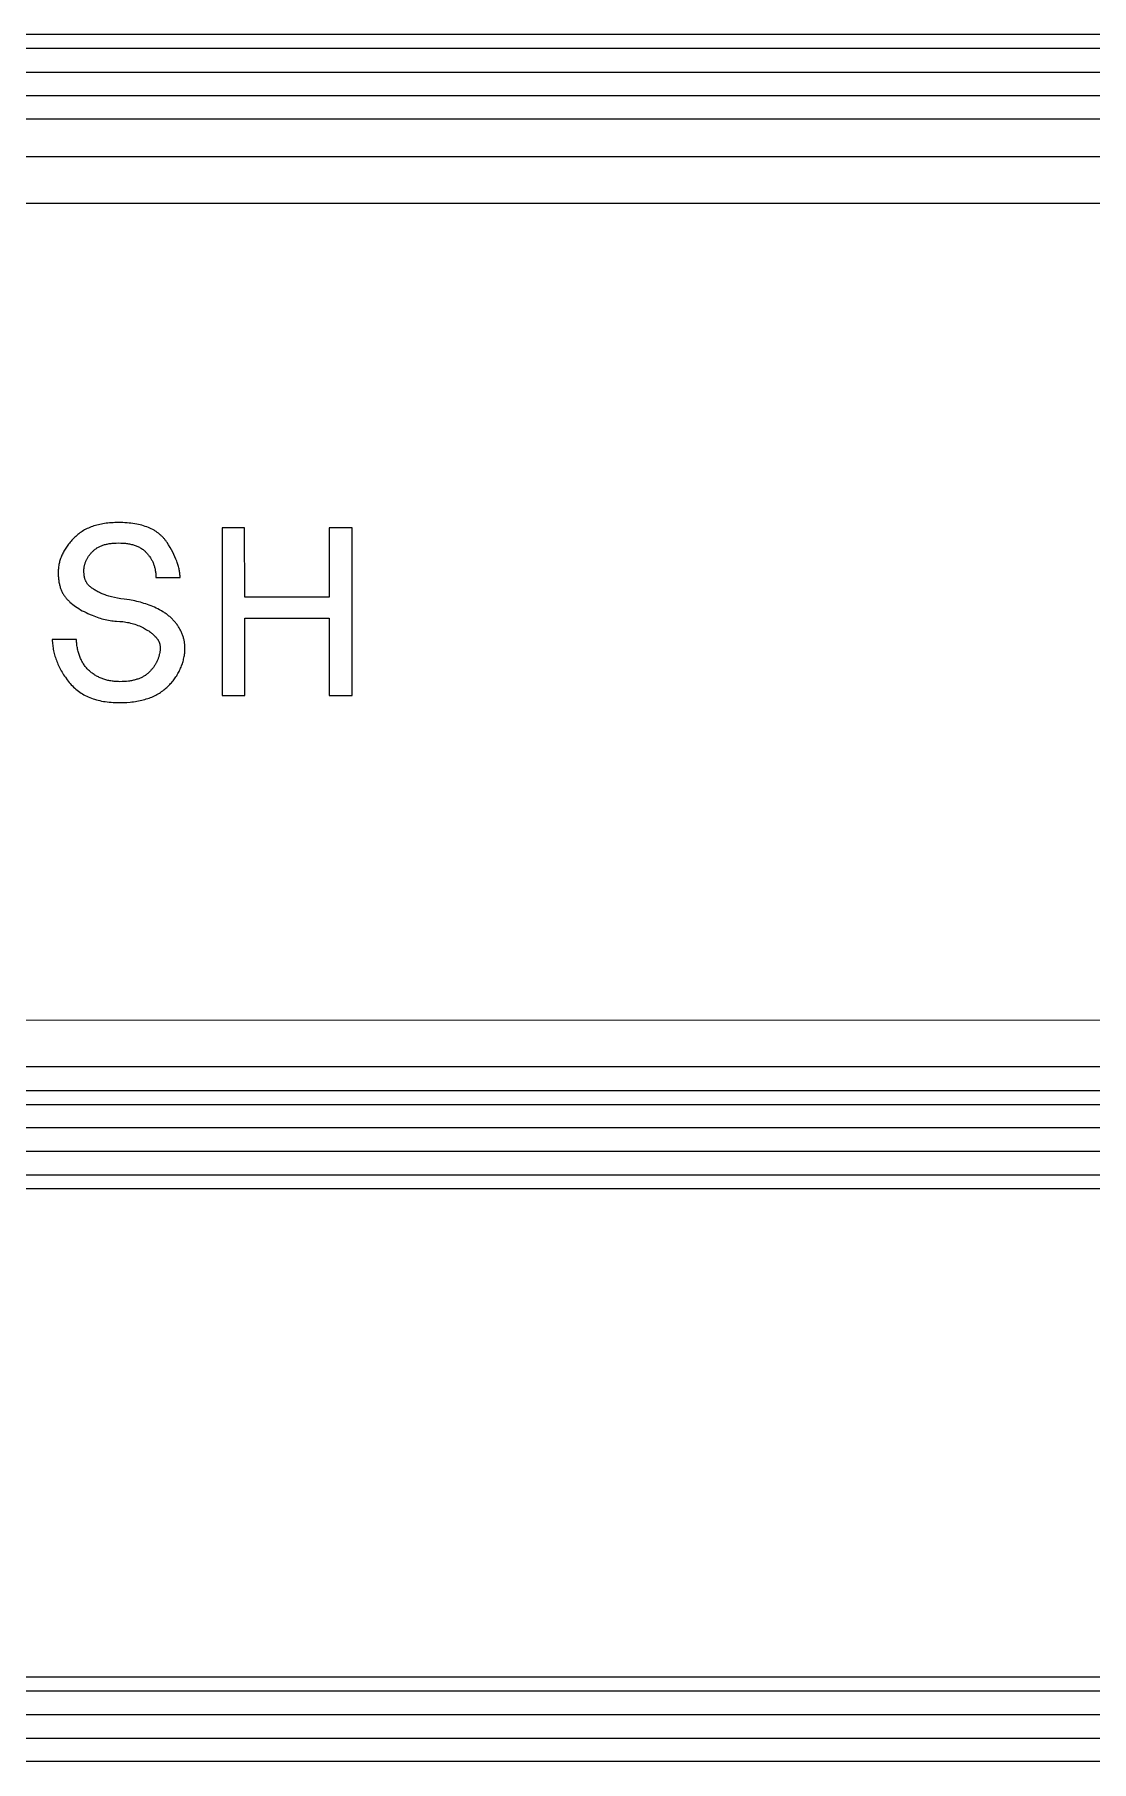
# Model space of a CAD drawing. Header units: millimetres. Extents: x 3033 to 5773, y 123 to 1487.
# Drawn here: x 3495.65 to 3518.19, y 654.51 to 691.31 of the extents above; entities that cross this region are included whole.
import ezdxf

# ---------------------------------------------------------------- set-up
doc = ezdxf.new("R2010")
doc.units = ezdxf.units.MM
doc.header["$MEASUREMENT"] = 0
doc.layers.add('LAYER 10', color=2, linetype='Continuous')

msp = doc.modelspace()

# ---------------------------------------------------------------- linework, layer by layer
at = {"layer": 'LAYER 10'}
for p, q in [((3562.841, 691.314), (3428.841, 691.314)), ((3562.841, 691.014), (3428.841, 691.014)), ((3428.841, 690.514), (3562.841, 690.514)), ((3429.341, 690.014), (3562.341, 690.014)), ((3562.341, 689.514), (3429.341, 689.514)), ((3429.324, 688.714), (3562.341, 688.714)), ((3562.341, 687.714), (3429.344, 687.715)), ((3496.831, 680.809), (3496.803, 680.797)), ((3496.86, 680.821), (3496.831, 680.809)), ((3496.889, 680.832), (3496.86, 680.821)), ((3496.92, 680.842), (3496.889, 680.832)), ((3496.95, 680.851), (3496.92, 680.842)), ((3496.982, 680.86), (3496.95, 680.851)), ((3497.014, 680.868), (3496.982, 680.86)), ((3497.046, 680.876), (3497.014, 680.868)), ((3497.079, 680.883), (3497.046, 680.876)), ((3497.113, 680.889), (3497.079, 680.883)), ((3497.147, 680.894), (3497.113, 680.889)), ((3497.182, 680.899), (3497.147, 680.894)), ((3497.218, 680.904), (3497.182, 680.899)), ((3497.254, 680.907), (3497.218, 680.904)), ((3497.291, 680.91), (3497.254, 680.907)), ((3497.328, 680.912), (3497.291, 680.91)), ((3497.366, 680.914), (3497.328, 680.912)), ((3497.444, 680.915), (3497.366, 680.914)), ((3497.491, 680.915), (3497.444, 680.915)), ((3497.537, 680.914), (3497.491, 680.915)), ((3497.581, 680.912), (3497.537, 680.914)), ((3497.625, 680.909), (3497.581, 680.912)), ((3497.668, 680.905), (3497.625, 680.909)), ((3497.71, 680.9), (3497.668, 680.905)), ((3497.751, 680.895), (3497.71, 680.9)), ((3497.792, 680.889), (3497.751, 680.895)), ((3497.831, 680.882), (3497.792, 680.889)), ((3497.869, 680.874), (3497.831, 680.882)), ((3497.907, 680.865), (3497.869, 680.874)), ((3497.943, 680.856), (3497.907, 680.865)), ((3497.979, 680.845), (3497.943, 680.856)), ((3498.013, 680.834), (3497.979, 680.845)), ((3498.047, 680.822), (3498.013, 680.834)), ((3498.08, 680.809), (3498.047, 680.822)), ((3498.112, 680.795), (3498.08, 680.809)), ((3496.364, 680.433), (3496.349, 680.412)), ((3496.38, 680.454), (3496.364, 680.433)), ((3496.397, 680.475), (3496.38, 680.454)), ((3496.415, 680.496), (3496.397, 680.475)), ((3496.433, 680.518), (3496.415, 680.496)), ((3496.451, 680.539), (3496.433, 680.518)), ((3496.49, 680.581), (3496.451, 680.539)), ((3496.511, 680.601), (3496.49, 680.581)), ((3496.532, 680.621), (3496.511, 680.601)), ((3496.553, 680.64), (3496.532, 680.621)), ((3496.575, 680.659), (3496.553, 680.64)), ((3496.598, 680.677), (3496.575, 680.659)), ((3496.622, 680.694), (3496.598, 680.677)), ((3496.646, 680.711), (3496.622, 680.694)), ((3496.67, 680.727), (3496.646, 680.711)), ((3496.696, 680.742), (3496.67, 680.727)), ((3496.721, 680.757), (3496.696, 680.742)), ((3496.748, 680.771), (3496.721, 680.757)), ((3496.775, 680.785), (3496.748, 680.771)), ((3496.803, 680.797), (3496.775, 680.785)), ((3497.095, 680.426), (3497.113, 680.432)), ((3497.113, 680.432), (3497.13, 680.438)), ((3497.13, 680.438), (3497.148, 680.444)), ((3497.148, 680.444), (3497.167, 680.449)), ((3497.167, 680.449), (3497.186, 680.453)), ((3497.186, 680.453), (3497.205, 680.457)), ((3497.205, 680.457), (3497.225, 680.461)), ((3497.225, 680.461), (3497.245, 680.465)), ((3497.245, 680.465), (3497.266, 680.468)), ((3497.266, 680.468), (3497.286, 680.471)), ((3497.286, 680.471), (3497.308, 680.473)), ((3497.308, 680.473), (3497.329, 680.475)), ((3497.329, 680.475), (3497.352, 680.477)), ((3497.352, 680.477), (3497.397, 680.479)), ((3497.397, 680.479), (3497.444, 680.48)), ((3497.444, 680.48), (3497.494, 680.479)), ((3497.494, 680.479), (3497.519, 680.478)), ((3497.519, 680.478), (3497.543, 680.476)), ((3497.543, 680.476), (3497.567, 680.474)), ((3497.567, 680.474), (3497.59, 680.472)), ((3497.59, 680.472), (3497.613, 680.469)), ((3497.613, 680.469), (3497.635, 680.466)), ((3497.635, 680.466), (3497.657, 680.463)), ((3497.657, 680.463), (3497.679, 680.459)), ((3497.679, 680.459), (3497.7, 680.454)), ((3497.7, 680.454), (3497.721, 680.449)), ((3497.721, 680.449), (3497.741, 680.444)), ((3497.741, 680.444), (3497.761, 680.438)), ((3497.761, 680.438), (3497.78, 680.432)), ((3497.78, 680.432), (3497.8, 680.426)), ((3498.143, 680.781), (3498.112, 680.795)), ((3498.173, 680.765), (3498.143, 680.781)), ((3498.187, 680.757), (3498.173, 680.765)), ((3498.202, 680.749), (3498.187, 680.757)), ((3498.216, 680.741), (3498.202, 680.749)), ((3498.23, 680.732), (3498.216, 680.741)), ((3498.244, 680.723), (3498.23, 680.732)), ((3498.257, 680.714), (3498.244, 680.723)), ((3498.27, 680.705), (3498.257, 680.714)), ((3498.283, 680.696), (3498.27, 680.705)), ((3498.296, 680.686), (3498.283, 680.696)), ((3498.309, 680.676), (3498.296, 680.686)), ((3498.321, 680.666), (3498.309, 680.676)), ((3498.333, 680.656), (3498.321, 680.666)), ((3498.345, 680.645), (3498.333, 680.656)), ((3498.356, 680.635), (3498.345, 680.645)), ((3498.368, 680.624), (3498.356, 680.635)), ((3498.379, 680.613), (3498.368, 680.624)), ((3498.39, 680.601), (3498.379, 680.613)), ((3498.401, 680.59), (3498.39, 680.601)), ((3498.411, 680.578), (3498.401, 680.59)), ((3498.421, 680.566), (3498.411, 680.578)), ((3498.431, 680.554), (3498.421, 680.566)), ((3498.441, 680.542), (3498.431, 680.554)), ((3498.451, 680.529), (3498.441, 680.542)), ((3498.46, 680.516), (3498.451, 680.529)), ((3498.469, 680.503), (3498.46, 680.516)), ((3498.478, 680.49), (3498.469, 680.503)), ((3498.512, 680.437), (3498.478, 680.49)), ((3498.543, 680.386), (3498.512, 680.437)), ((3500.132, 680.799), (3499.654, 680.799)), ((3499.654, 680.799), (3499.654, 677.227)), ((3500.137, 679.326), (3500.132, 680.799)), ((3501.939, 680.799), (3501.934, 679.326)), ((3502.423, 680.799), (3501.939, 680.799)), ((3502.423, 677.227), (3502.423, 680.799)), ((3496.189, 680.086), (3496.183, 680.063)), ((3496.195, 680.108), (3496.189, 680.086)), ((3496.202, 680.13), (3496.195, 680.108)), ((3496.21, 680.152), (3496.202, 680.13)), ((3496.218, 680.174), (3496.21, 680.152)), ((3496.227, 680.196), (3496.218, 680.174)), ((3496.236, 680.217), (3496.227, 680.196)), ((3496.246, 680.239), (3496.236, 680.217)), ((3496.257, 680.261), (3496.246, 680.239)), ((3496.268, 680.283), (3496.257, 680.261)), ((3496.28, 680.304), (3496.268, 680.283)), ((3496.293, 680.326), (3496.28, 680.304)), ((3496.306, 680.347), (3496.293, 680.326)), ((3496.32, 680.369), (3496.306, 680.347)), ((3496.334, 680.39), (3496.32, 680.369)), ((3496.349, 680.412), (3496.334, 680.39)), ((3496.735, 680.057), (3496.739, 680.069)), ((3496.739, 680.069), (3496.745, 680.082)), ((3496.745, 680.082), (3496.75, 680.095)), ((3496.75, 680.095), (3496.756, 680.108)), ((3496.756, 680.108), (3496.762, 680.12)), ((3496.762, 680.12), (3496.768, 680.133)), ((3496.768, 680.133), (3496.775, 680.145)), ((3496.775, 680.145), (3496.782, 680.158)), ((3496.782, 680.158), (3496.79, 680.17)), ((3496.79, 680.17), (3496.797, 680.182)), ((3496.797, 680.182), (3496.806, 680.195)), ((3496.806, 680.195), (3496.814, 680.207)), ((3496.814, 680.207), (3496.823, 680.219)), ((3496.823, 680.219), (3496.832, 680.231)), ((3496.832, 680.231), (3496.842, 680.243)), ((3496.842, 680.243), (3496.852, 680.255)), ((3496.852, 680.255), (3496.862, 680.267)), ((3496.862, 680.267), (3496.873, 680.279)), ((3496.873, 680.279), (3496.883, 680.291)), ((3496.883, 680.291), (3496.895, 680.302)), ((3496.895, 680.302), (3496.907, 680.314)), ((3496.907, 680.314), (3496.919, 680.325)), ((3496.919, 680.325), (3496.931, 680.335)), ((3496.931, 680.335), (3496.944, 680.345)), ((3496.944, 680.345), (3496.957, 680.355)), ((3496.957, 680.355), (3496.971, 680.364)), ((3496.971, 680.364), (3496.985, 680.373)), ((3496.985, 680.373), (3497, 680.382)), ((3497, 680.382), (3497.015, 680.39)), ((3497.015, 680.39), (3497.03, 680.398)), ((3497.03, 680.398), (3497.046, 680.406)), ((3497.046, 680.406), (3497.062, 680.413)), ((3497.062, 680.413), (3497.078, 680.42)), ((3497.078, 680.42), (3497.095, 680.426)), ((3497.8, 680.426), (3497.818, 680.419)), ((3497.818, 680.419), (3497.836, 680.412)), ((3497.836, 680.412), (3497.854, 680.404)), ((3497.854, 680.404), (3497.872, 680.396)), ((3497.872, 680.396), (3497.889, 680.387)), ((3497.889, 680.387), (3497.905, 680.378)), ((3497.905, 680.378), (3497.921, 680.368)), ((3497.921, 680.368), (3497.937, 680.359)), ((3497.937, 680.359), (3497.952, 680.348)), ((3497.952, 680.348), (3497.967, 680.338)), ((3497.967, 680.338), (3497.981, 680.326)), ((3497.981, 680.326), (3497.996, 680.315)), ((3497.996, 680.315), (3498.009, 680.303)), ((3498.009, 680.303), (3498.022, 680.29)), ((3498.022, 680.29), (3498.035, 680.278)), ((3498.035, 680.278), (3498.047, 680.264)), ((3498.047, 680.264), (3498.059, 680.251)), ((3498.059, 680.251), (3498.071, 680.237)), ((3498.071, 680.237), (3498.082, 680.223)), ((3498.082, 680.223), (3498.093, 680.209)), ((3498.093, 680.209), (3498.103, 680.195)), ((3498.103, 680.195), (3498.113, 680.181)), ((3498.113, 680.181), (3498.123, 680.166)), ((3498.123, 680.166), (3498.132, 680.151)), ((3498.132, 680.151), (3498.141, 680.136)), ((3498.141, 680.136), (3498.15, 680.121)), ((3498.15, 680.121), (3498.158, 680.106)), ((3498.158, 680.106), (3498.166, 680.091)), ((3498.166, 680.091), (3498.173, 680.075)), ((3498.173, 680.075), (3498.18, 680.059)), ((3498.573, 680.334), (3498.543, 680.386)), ((3498.6, 680.284), (3498.573, 680.334)), ((3498.625, 680.234), (3498.6, 680.284)), ((3498.648, 680.186), (3498.625, 680.234)), ((3498.669, 680.138), (3498.648, 680.186)), ((3498.687, 680.09), (3498.669, 680.138)), ((3498.696, 680.067), (3498.687, 680.09)), ((3498.703, 680.044), (3498.696, 680.067)), ((3496.159, 679.907), (3496.158, 679.884)), ((3496.158, 679.884), (3496.158, 679.838)), ((3496.158, 679.838), (3496.159, 679.793)), ((3496.161, 679.929), (3496.159, 679.907)), ((3496.159, 679.793), (3496.16, 679.771)), ((3496.16, 679.771), (3496.161, 679.749)), ((3496.163, 679.952), (3496.161, 679.929)), ((3496.161, 679.749), (3496.163, 679.727)), ((3496.166, 679.974), (3496.163, 679.952)), ((3496.163, 679.727), (3496.165, 679.706)), ((3496.165, 679.706), (3496.168, 679.685)), ((3496.169, 679.997), (3496.166, 679.974)), ((3496.173, 680.019), (3496.169, 679.997)), ((3496.178, 680.041), (3496.173, 680.019)), ((3496.183, 680.063), (3496.178, 680.041)), ((3496.705, 679.884), (3496.706, 679.898)), ((3496.706, 679.87), (3496.705, 679.884)), ((3496.706, 679.912), (3496.707, 679.925)), ((3496.706, 679.898), (3496.706, 679.912)), ((3496.706, 679.856), (3496.706, 679.87)), ((3496.707, 679.842), (3496.706, 679.856)), ((3496.707, 679.925), (3496.708, 679.938)), ((3496.708, 679.828), (3496.707, 679.842)), ((3496.708, 679.938), (3496.71, 679.952)), ((3496.709, 679.814), (3496.708, 679.828)), ((3496.71, 679.801), (3496.709, 679.814)), ((3496.71, 679.952), (3496.712, 679.965)), ((3496.712, 679.788), (3496.71, 679.801)), ((3496.712, 679.965), (3496.714, 679.978)), ((3496.714, 679.775), (3496.712, 679.788)), ((3496.714, 679.978), (3496.717, 679.991)), ((3496.716, 679.763), (3496.714, 679.775)), ((3496.719, 679.751), (3496.716, 679.763)), ((3496.717, 679.991), (3496.719, 680.005)), ((3496.719, 680.005), (3496.723, 680.018)), ((3496.722, 679.739), (3496.719, 679.751)), ((3496.725, 679.727), (3496.722, 679.739)), ((3496.723, 680.018), (3496.726, 680.031)), ((3496.728, 679.715), (3496.725, 679.727)), ((3496.726, 680.031), (3496.73, 680.044)), ((3496.732, 679.704), (3496.728, 679.715)), ((3496.73, 680.044), (3496.735, 680.057)), ((3496.736, 679.693), (3496.732, 679.704)), ((3498.18, 680.059), (3498.187, 680.043)), ((3498.187, 680.043), (3498.193, 680.027)), ((3498.193, 680.027), (3498.199, 680.011)), ((3498.199, 680.011), (3498.204, 679.995)), ((3498.204, 679.995), (3498.209, 679.978)), ((3498.209, 679.978), (3498.214, 679.961)), ((3498.214, 679.961), (3498.218, 679.944)), ((3498.218, 679.944), (3498.222, 679.927)), ((3498.222, 679.927), (3498.226, 679.91)), ((3498.226, 679.91), (3498.229, 679.892)), ((3498.229, 679.892), (3498.232, 679.875)), ((3498.232, 679.875), (3498.235, 679.857)), ((3498.235, 679.857), (3498.237, 679.839)), ((3498.237, 679.839), (3498.238, 679.821)), ((3498.238, 679.821), (3498.24, 679.802)), ((3498.24, 679.802), (3498.241, 679.784)), ((3498.241, 679.784), (3498.241, 679.765)), ((3498.241, 679.765), (3498.241, 679.746)), ((3498.241, 679.746), (3498.757, 679.741)), ((3498.711, 680.021), (3498.703, 680.044)), ((3498.718, 679.998), (3498.711, 680.021)), ((3498.724, 679.976), (3498.718, 679.998)), ((3498.73, 679.953), (3498.724, 679.976)), ((3498.735, 679.931), (3498.73, 679.953)), ((3498.739, 679.909), (3498.735, 679.931)), ((3498.743, 679.887), (3498.739, 679.909)), ((3498.747, 679.866), (3498.743, 679.887)), ((3498.75, 679.845), (3498.747, 679.866)), ((3498.752, 679.823), (3498.75, 679.845)), ((3498.754, 679.802), (3498.752, 679.823)), ((3498.756, 679.782), (3498.754, 679.802)), ((3498.757, 679.761), (3498.756, 679.782)), ((3498.757, 679.741), (3498.757, 679.761)), ((3496.168, 679.685), (3496.171, 679.665)), ((3496.171, 679.665), (3496.174, 679.645)), ((3496.174, 679.645), (3496.178, 679.625)), ((3496.178, 679.625), (3496.182, 679.605)), ((3496.182, 679.605), (3496.186, 679.586)), ((3496.186, 679.586), (3496.191, 679.567)), ((3496.191, 679.567), (3496.197, 679.549)), ((3496.197, 679.549), (3496.202, 679.531)), ((3496.202, 679.531), (3496.208, 679.513)), ((3496.208, 679.513), (3496.215, 679.495)), ((3496.215, 679.495), (3496.222, 679.478)), ((3496.222, 679.478), (3496.229, 679.461)), ((3496.229, 679.461), (3496.236, 679.445)), ((3496.236, 679.445), (3496.244, 679.428)), ((3496.244, 679.428), (3496.253, 679.412)), ((3496.253, 679.412), (3496.261, 679.397)), ((3496.261, 679.397), (3496.271, 679.382)), ((3496.271, 679.382), (3496.28, 679.367)), ((3496.28, 679.367), (3496.29, 679.352)), ((3496.29, 679.352), (3496.3, 679.338)), ((3496.3, 679.338), (3496.311, 679.324)), ((3496.74, 679.682), (3496.736, 679.693)), ((3496.744, 679.672), (3496.74, 679.682)), ((3496.749, 679.662), (3496.744, 679.672)), ((3496.754, 679.652), (3496.749, 679.662)), ((3496.759, 679.642), (3496.754, 679.652)), ((3496.765, 679.632), (3496.759, 679.642)), ((3496.771, 679.623), (3496.765, 679.632)), ((3496.777, 679.614), (3496.771, 679.623)), ((3496.783, 679.605), (3496.777, 679.614)), ((3496.79, 679.597), (3496.783, 679.605)), ((3496.797, 679.589), (3496.79, 679.597)), ((3496.804, 679.58), (3496.797, 679.589)), ((3496.811, 679.573), (3496.804, 679.58)), ((3496.819, 679.565), (3496.811, 679.573)), ((3496.827, 679.558), (3496.819, 679.565)), ((3496.835, 679.551), (3496.827, 679.558)), ((3496.844, 679.544), (3496.835, 679.551)), ((3496.86, 679.531), (3496.844, 679.544)), ((3496.877, 679.519), (3496.86, 679.531)), ((3496.894, 679.507), (3496.877, 679.519)), ((3496.912, 679.495), (3496.894, 679.507)), ((3496.929, 679.483), (3496.912, 679.495)), ((3496.947, 679.472), (3496.929, 679.483)), ((3496.965, 679.461), (3496.947, 679.472)), ((3496.984, 679.451), (3496.965, 679.461)), ((3497.002, 679.441), (3496.984, 679.451)), ((3497.021, 679.431), (3497.002, 679.441)), ((3497.04, 679.421), (3497.021, 679.431)), ((3497.059, 679.412), (3497.04, 679.421)), ((3497.078, 679.403), (3497.059, 679.412)), ((3497.097, 679.395), (3497.078, 679.403)), ((3497.116, 679.387), (3497.097, 679.395)), ((3497.136, 679.379), (3497.116, 679.387)), ((3497.16, 679.371), (3497.136, 679.379)), ((3497.186, 679.363), (3497.16, 679.371)), ((3497.239, 679.347), (3497.186, 679.363)), ((3497.296, 679.332), (3497.239, 679.347)), ((3497.357, 679.318), (3497.296, 679.332)), ((3496.311, 679.324), (3496.322, 679.31)), ((3496.322, 679.31), (3496.333, 679.297)), ((3496.333, 679.297), (3496.345, 679.284)), ((3496.345, 679.284), (3496.357, 679.271)), ((3496.357, 679.271), (3496.37, 679.258)), ((3496.37, 679.258), (3496.383, 679.245)), ((3496.383, 679.245), (3496.396, 679.233)), ((3496.396, 679.233), (3496.409, 679.22)), ((3496.409, 679.22), (3496.437, 679.196)), ((3496.437, 679.196), (3496.467, 679.172)), ((3496.467, 679.172), (3496.498, 679.148)), ((3496.498, 679.148), (3496.53, 679.125)), ((3496.53, 679.125), (3496.563, 679.102)), ((3496.563, 679.102), (3496.598, 679.08)), ((3496.598, 679.08), (3496.634, 679.058)), ((3496.634, 679.058), (3496.672, 679.037)), ((3496.672, 679.037), (3496.711, 679.016)), ((3496.711, 679.016), (3496.752, 678.996)), ((3496.752, 678.996), (3496.793, 678.976)), ((3496.793, 678.976), (3496.836, 678.957)), ((3497.422, 679.304), (3497.357, 679.318)), ((3497.49, 679.292), (3497.422, 679.304)), ((3497.562, 679.281), (3497.49, 679.292)), ((3497.677, 679.265), (3497.562, 679.281)), ((3497.717, 679.259), (3497.677, 679.265)), ((3497.756, 679.251), (3497.717, 679.259)), ((3497.795, 679.244), (3497.756, 679.251)), ((3497.834, 679.235), (3497.795, 679.244)), ((3497.872, 679.226), (3497.834, 679.235)), ((3497.911, 679.216), (3497.872, 679.226)), ((3497.949, 679.205), (3497.911, 679.216)), ((3497.987, 679.193), (3497.949, 679.205)), ((3498.025, 679.181), (3497.987, 679.193)), ((3498.063, 679.168), (3498.025, 679.181)), ((3498.1, 679.154), (3498.063, 679.168)), ((3498.137, 679.14), (3498.1, 679.154)), ((3498.174, 679.125), (3498.137, 679.14)), ((3498.21, 679.109), (3498.174, 679.125)), ((3498.247, 679.092), (3498.21, 679.109)), ((3498.285, 679.074), (3498.247, 679.092)), ((3498.321, 679.056), (3498.285, 679.074)), ((3498.357, 679.036), (3498.321, 679.056)), ((3498.392, 679.015), (3498.357, 679.036)), ((3498.409, 679.005), (3498.392, 679.015)), ((3498.426, 678.994), (3498.409, 679.005)), ((3498.442, 678.982), (3498.426, 678.994)), ((3498.458, 678.971), (3498.442, 678.982)), ((3498.474, 678.959), (3498.458, 678.971)), ((3501.934, 679.326), (3500.137, 679.326)), ((3496.836, 678.957), (3496.881, 678.938)), ((3496.881, 678.938), (3496.916, 678.924)), ((3496.916, 678.924), (3496.951, 678.911)), ((3496.951, 678.911), (3496.986, 678.898)), ((3496.986, 678.898), (3497.021, 678.886)), ((3497.021, 678.886), (3497.056, 678.876)), ((3497.056, 678.876), (3497.091, 678.866)), ((3497.091, 678.866), (3497.126, 678.856)), ((3497.126, 678.856), (3497.16, 678.848)), ((3497.16, 678.848), (3497.195, 678.84)), ((3497.195, 678.84), (3497.23, 678.834)), ((3497.23, 678.834), (3497.264, 678.828)), ((3497.264, 678.828), (3497.299, 678.823)), ((3497.299, 678.823), (3497.333, 678.818)), ((3497.333, 678.818), (3497.368, 678.815)), ((3497.368, 678.815), (3497.402, 678.812)), ((3497.402, 678.812), (3497.469, 678.809)), ((3497.469, 678.809), (3497.502, 678.807)), ((3497.502, 678.807), (3497.535, 678.803)), ((3497.535, 678.803), (3497.568, 678.799)), ((3497.568, 678.799), (3497.601, 678.794)), ((3497.601, 678.794), (3497.634, 678.788)), ((3497.634, 678.788), (3497.667, 678.782)), ((3497.667, 678.782), (3497.699, 678.774)), ((3497.699, 678.774), (3497.732, 678.765)), ((3497.732, 678.765), (3497.764, 678.756)), ((3497.764, 678.756), (3497.795, 678.746)), ((3497.795, 678.746), (3497.827, 678.735)), ((3497.827, 678.735), (3497.858, 678.723)), ((3497.858, 678.723), (3497.889, 678.711)), ((3497.889, 678.711), (3497.919, 678.697)), ((3497.919, 678.697), (3497.949, 678.683)), ((3497.949, 678.683), (3497.974, 678.67)), ((3497.974, 678.67), (3497.998, 678.658)), ((3497.998, 678.658), (3498.021, 678.644)), ((3498.021, 678.644), (3498.044, 678.631)), ((3498.044, 678.631), (3498.066, 678.618)), ((3498.066, 678.618), (3498.087, 678.604)), ((3498.087, 678.604), (3498.108, 678.59)), ((3498.49, 678.947), (3498.474, 678.959)), ((3498.505, 678.935), (3498.49, 678.947)), ((3498.52, 678.923), (3498.505, 678.935)), ((3498.535, 678.91), (3498.52, 678.923)), ((3498.55, 678.897), (3498.535, 678.91)), ((3498.564, 678.884), (3498.55, 678.897)), ((3498.578, 678.871), (3498.564, 678.884)), ((3498.592, 678.857), (3498.578, 678.871)), ((3498.605, 678.843), (3498.592, 678.857)), ((3498.618, 678.829), (3498.605, 678.843)), ((3498.631, 678.815), (3498.618, 678.829)), ((3498.644, 678.8), (3498.631, 678.815)), ((3498.656, 678.785), (3498.644, 678.8)), ((3498.669, 678.77), (3498.656, 678.785)), ((3498.68, 678.755), (3498.669, 678.77)), ((3498.692, 678.739), (3498.68, 678.755)), ((3498.703, 678.723), (3498.692, 678.739)), ((3498.714, 678.707), (3498.703, 678.723)), ((3498.725, 678.691), (3498.714, 678.707)), ((3498.735, 678.674), (3498.725, 678.691)), ((3498.745, 678.658), (3498.735, 678.674)), ((3498.755, 678.641), (3498.745, 678.658)), ((3498.764, 678.624), (3498.755, 678.641)), ((3498.773, 678.607), (3498.764, 678.624)), ((3498.781, 678.59), (3498.773, 678.607)), ((3500.137, 677.227), (3500.137, 678.875)), ((3500.137, 678.875), (3501.934, 678.875)), ((3501.934, 678.875), (3501.939, 677.227)), ((3496.546, 678.423), (3496.03, 678.423)), ((3496.03, 678.423), (3496.032, 678.393)), ((3496.032, 678.393), (3496.034, 678.362)), ((3496.034, 678.362), (3496.036, 678.333)), ((3496.036, 678.333), (3496.04, 678.303)), ((3496.04, 678.303), (3496.043, 678.273)), ((3496.043, 678.273), (3496.048, 678.243)), ((3496.048, 678.243), (3496.053, 678.214)), ((3496.548, 678.396), (3496.546, 678.423)), ((3496.55, 678.369), (3496.548, 678.396)), ((3496.552, 678.343), (3496.55, 678.369)), ((3496.555, 678.317), (3496.552, 678.343)), ((3496.558, 678.292), (3496.555, 678.317)), ((3496.562, 678.267), (3496.558, 678.292)), ((3496.567, 678.242), (3496.562, 678.267)), ((3496.571, 678.218), (3496.567, 678.242)), ((3498.108, 678.59), (3498.127, 678.576)), ((3498.127, 678.576), (3498.146, 678.561)), ((3498.146, 678.561), (3498.164, 678.547)), ((3498.164, 678.547), (3498.182, 678.532)), ((3498.182, 678.532), (3498.198, 678.517)), ((3498.198, 678.517), (3498.214, 678.502)), ((3498.214, 678.502), (3498.229, 678.486)), ((3498.229, 678.486), (3498.244, 678.471)), ((3498.244, 678.471), (3498.257, 678.455)), ((3498.257, 678.455), (3498.264, 678.447)), ((3498.264, 678.447), (3498.27, 678.438)), ((3498.27, 678.438), (3498.276, 678.43)), ((3498.276, 678.43), (3498.282, 678.422)), ((3498.282, 678.422), (3498.287, 678.413)), ((3498.287, 678.413), (3498.292, 678.404)), ((3498.292, 678.404), (3498.297, 678.396)), ((3498.297, 678.396), (3498.301, 678.387)), ((3498.301, 678.387), (3498.305, 678.377)), ((3498.305, 678.377), (3498.309, 678.368)), ((3498.309, 678.368), (3498.313, 678.359)), ((3498.313, 678.359), (3498.316, 678.349)), ((3498.316, 678.349), (3498.319, 678.34)), ((3498.319, 678.34), (3498.322, 678.33)), ((3498.322, 678.33), (3498.324, 678.32)), ((3498.324, 678.32), (3498.326, 678.31)), ((3498.326, 678.31), (3498.328, 678.3)), ((3498.328, 678.3), (3498.33, 678.289)), ((3498.33, 678.289), (3498.331, 678.279)), ((3498.331, 678.279), (3498.332, 678.268)), ((3498.332, 678.268), (3498.333, 678.257)), ((3498.333, 678.257), (3498.333, 678.247)), ((3498.333, 678.247), (3498.333, 678.236)), ((3498.333, 678.236), (3498.333, 678.224)), ((3498.333, 678.224), (3498.333, 678.213)), ((3498.789, 678.573), (3498.781, 678.59)), ((3498.797, 678.556), (3498.789, 678.573)), ((3498.804, 678.539), (3498.797, 678.556)), ((3498.81, 678.521), (3498.804, 678.539)), ((3498.817, 678.504), (3498.81, 678.521)), ((3498.823, 678.486), (3498.817, 678.504)), ((3498.828, 678.468), (3498.823, 678.486)), ((3498.833, 678.45), (3498.828, 678.468)), ((3498.838, 678.432), (3498.833, 678.45)), ((3498.842, 678.414), (3498.838, 678.432)), ((3498.846, 678.396), (3498.842, 678.414)), ((3498.849, 678.377), (3498.846, 678.396)), ((3498.852, 678.359), (3498.849, 678.377)), ((3498.854, 678.34), (3498.852, 678.359)), ((3498.857, 678.322), (3498.854, 678.34)), ((3498.858, 678.303), (3498.857, 678.322)), ((3498.86, 678.284), (3498.858, 678.303)), ((3498.86, 678.265), (3498.86, 678.284)), ((3498.861, 678.246), (3498.86, 678.265)), ((3498.861, 678.227), (3498.861, 678.246)), ((3498.861, 678.207), (3498.861, 678.227)), ((3496.053, 678.214), (3496.059, 678.184)), ((3496.059, 678.184), (3496.065, 678.155)), ((3496.065, 678.155), (3496.073, 678.126)), ((3496.073, 678.126), (3496.08, 678.096)), ((3496.08, 678.096), (3496.089, 678.067)), ((3496.089, 678.067), (3496.098, 678.039)), ((3496.098, 678.039), (3496.108, 678.01)), ((3496.108, 678.01), (3496.118, 677.981)), ((3496.118, 677.981), (3496.129, 677.952)), ((3496.129, 677.952), (3496.14, 677.924)), ((3496.14, 677.924), (3496.153, 677.895)), ((3496.153, 677.895), (3496.166, 677.867)), ((3496.166, 677.867), (3496.179, 677.839)), ((3496.576, 678.194), (3496.571, 678.218)), ((3496.582, 678.17), (3496.576, 678.194)), ((3496.588, 678.147), (3496.582, 678.17)), ((3496.595, 678.125), (3496.588, 678.147)), ((3496.602, 678.102), (3496.595, 678.125)), ((3496.609, 678.081), (3496.602, 678.102)), ((3496.617, 678.059), (3496.609, 678.081)), ((3496.626, 678.038), (3496.617, 678.059)), ((3496.635, 678.018), (3496.626, 678.038)), ((3496.644, 677.997), (3496.635, 678.018)), ((3496.654, 677.977), (3496.644, 677.997)), ((3496.664, 677.958), (3496.654, 677.977)), ((3496.675, 677.939), (3496.664, 677.958)), ((3496.686, 677.92), (3496.675, 677.939)), ((3496.697, 677.902), (3496.686, 677.92)), ((3496.709, 677.884), (3496.697, 677.902)), ((3496.722, 677.867), (3496.709, 677.884)), ((3496.735, 677.85), (3496.722, 677.867)), ((3498.214, 677.867), (3498.205, 677.853)), ((3498.223, 677.88), (3498.214, 677.867)), ((3498.231, 677.894), (3498.223, 677.88)), ((3498.239, 677.908), (3498.231, 677.894)), ((3498.246, 677.922), (3498.239, 677.908)), ((3498.254, 677.936), (3498.246, 677.922)), ((3498.261, 677.951), (3498.254, 677.936)), ((3498.268, 677.965), (3498.261, 677.951)), ((3498.274, 677.98), (3498.268, 677.965)), ((3498.28, 677.995), (3498.274, 677.98)), ((3498.286, 678.009), (3498.28, 677.995)), ((3498.292, 678.024), (3498.286, 678.009)), ((3498.297, 678.039), (3498.292, 678.024)), ((3498.302, 678.054), (3498.297, 678.039)), ((3498.306, 678.069), (3498.302, 678.054)), ((3498.31, 678.085), (3498.306, 678.069)), ((3498.314, 678.1), (3498.31, 678.085)), ((3498.318, 678.115), (3498.314, 678.1)), ((3498.324, 678.143), (3498.318, 678.115)), ((3498.326, 678.155), (3498.324, 678.143)), ((3498.328, 678.167), (3498.326, 678.155)), ((3498.329, 678.179), (3498.328, 678.167)), ((3498.331, 678.19), (3498.329, 678.179)), ((3498.332, 678.202), (3498.331, 678.19)), ((3498.333, 678.213), (3498.332, 678.202)), ((3498.779, 677.834), (3498.788, 677.858)), ((3498.788, 677.858), (3498.797, 677.882)), ((3498.797, 677.882), (3498.806, 677.906)), ((3498.806, 677.906), (3498.813, 677.931)), ((3498.813, 677.931), (3498.821, 677.956)), ((3498.821, 677.956), (3498.827, 677.981)), ((3498.827, 677.981), (3498.833, 678.006)), ((3498.833, 678.006), (3498.839, 678.031)), ((3498.839, 678.031), (3498.844, 678.057)), ((3498.844, 678.057), (3498.849, 678.083)), ((3498.849, 678.083), (3498.852, 678.109)), ((3498.852, 678.109), (3498.855, 678.129)), ((3498.855, 678.129), (3498.857, 678.149)), ((3498.857, 678.149), (3498.859, 678.168)), ((3498.859, 678.168), (3498.86, 678.188)), ((3498.86, 678.188), (3498.861, 678.207)), ((3496.179, 677.839), (3496.193, 677.811)), ((3496.193, 677.811), (3496.208, 677.783)), ((3496.208, 677.783), (3496.224, 677.755)), ((3496.224, 677.755), (3496.24, 677.727)), ((3496.24, 677.727), (3496.257, 677.699)), ((3496.257, 677.699), (3496.274, 677.672)), ((3496.274, 677.672), (3496.292, 677.644)), ((3496.292, 677.644), (3496.311, 677.617)), ((3496.311, 677.617), (3496.35, 677.563)), ((3496.35, 677.563), (3496.392, 677.509)), ((3496.392, 677.509), (3496.414, 677.482)), ((3496.748, 677.833), (3496.735, 677.85)), ((3496.762, 677.817), (3496.748, 677.833)), ((3496.777, 677.801), (3496.762, 677.817)), ((3496.791, 677.785), (3496.777, 677.801)), ((3496.807, 677.77), (3496.791, 677.785)), ((3496.822, 677.756), (3496.807, 677.77)), ((3496.838, 677.742), (3496.822, 677.756)), ((3496.855, 677.728), (3496.838, 677.742)), ((3496.871, 677.714), (3496.855, 677.728)), ((3496.888, 677.702), (3496.871, 677.714)), ((3496.905, 677.689), (3496.888, 677.702)), ((3496.923, 677.677), (3496.905, 677.689)), ((3496.941, 677.666), (3496.923, 677.677)), ((3496.959, 677.655), (3496.941, 677.666)), ((3496.977, 677.644), (3496.959, 677.655)), ((3496.995, 677.634), (3496.977, 677.644)), ((3497.014, 677.624), (3496.995, 677.634)), ((3497.033, 677.615), (3497.014, 677.624)), ((3497.052, 677.606), (3497.033, 677.615)), ((3497.072, 677.598), (3497.052, 677.606)), ((3497.092, 677.59), (3497.072, 677.598)), ((3497.112, 677.582), (3497.092, 677.59)), ((3497.132, 677.575), (3497.112, 677.582)), ((3497.153, 677.569), (3497.132, 677.575)), ((3497.174, 677.563), (3497.153, 677.569)), ((3497.195, 677.557), (3497.174, 677.563)), ((3497.217, 677.552), (3497.195, 677.557)), ((3497.238, 677.547), (3497.217, 677.552)), ((3497.26, 677.543), (3497.238, 677.547)), ((3497.283, 677.539), (3497.26, 677.543)), ((3497.305, 677.536), (3497.283, 677.539)), ((3497.328, 677.533), (3497.305, 677.536)), ((3497.351, 677.53), (3497.328, 677.533)), ((3497.374, 677.528), (3497.351, 677.53)), ((3497.398, 677.527), (3497.374, 677.528)), ((3497.422, 677.525), (3497.398, 677.527)), ((3497.446, 677.525), (3497.422, 677.525)), ((3497.471, 677.524), (3497.446, 677.525)), ((3497.52, 677.525), (3497.471, 677.524)), ((3497.567, 677.527), (3497.52, 677.525)), ((3497.613, 677.531), (3497.567, 677.527)), ((3497.657, 677.535), (3497.613, 677.531)), ((3497.679, 677.538), (3497.657, 677.535)), ((3497.7, 677.542), (3497.679, 677.538)), ((3497.721, 677.545), (3497.7, 677.542)), ((3497.742, 677.549), (3497.721, 677.545)), ((3497.762, 677.553), (3497.742, 677.549)), ((3497.781, 677.558), (3497.762, 677.553)), ((3497.801, 677.563), (3497.781, 677.558)), ((3497.819, 677.568), (3497.801, 677.563)), ((3497.838, 677.574), (3497.819, 677.568)), ((3497.856, 677.58), (3497.838, 677.574)), ((3497.874, 677.586), (3497.856, 677.58)), ((3497.891, 677.593), (3497.874, 677.586)), ((3497.908, 677.6), (3497.891, 677.593)), ((3497.925, 677.607), (3497.908, 677.6)), ((3497.941, 677.615), (3497.925, 677.607)), ((3497.956, 677.623), (3497.941, 677.615)), ((3497.972, 677.632), (3497.956, 677.623)), ((3497.987, 677.64), (3497.972, 677.632)), ((3498.001, 677.649), (3497.987, 677.64)), ((3498.016, 677.659), (3498.001, 677.649)), ((3498.029, 677.668), (3498.016, 677.659)), ((3498.043, 677.679), (3498.029, 677.668)), ((3498.056, 677.689), (3498.043, 677.679)), ((3498.069, 677.7), (3498.056, 677.689)), ((3498.08, 677.71), (3498.069, 677.7)), ((3498.092, 677.721), (3498.08, 677.71)), ((3498.103, 677.732), (3498.092, 677.721)), ((3498.115, 677.743), (3498.103, 677.732)), ((3498.126, 677.754), (3498.115, 677.743)), ((3498.136, 677.766), (3498.126, 677.754)), ((3498.147, 677.777), (3498.136, 677.766)), ((3498.157, 677.79), (3498.147, 677.777)), ((3498.167, 677.802), (3498.157, 677.79)), ((3498.177, 677.814), (3498.167, 677.802)), ((3498.187, 677.827), (3498.177, 677.814)), ((3498.196, 677.84), (3498.187, 677.827)), ((3498.205, 677.853), (3498.196, 677.84)), ((3498.553, 677.482), (3498.572, 677.502)), ((3498.572, 677.502), (3498.589, 677.523)), ((3498.589, 677.523), (3498.606, 677.544)), ((3498.606, 677.544), (3498.623, 677.565)), ((3498.623, 677.565), (3498.639, 677.586)), ((3498.639, 677.586), (3498.655, 677.607)), ((3498.655, 677.607), (3498.669, 677.629)), ((3498.669, 677.629), (3498.684, 677.651)), ((3498.684, 677.651), (3498.698, 677.673)), ((3498.698, 677.673), (3498.711, 677.695)), ((3498.711, 677.695), (3498.724, 677.718)), ((3498.724, 677.718), (3498.736, 677.741)), ((3498.736, 677.741), (3498.747, 677.764)), ((3498.747, 677.764), (3498.759, 677.787)), ((3498.759, 677.787), (3498.769, 677.81)), ((3498.769, 677.81), (3498.779, 677.834)), ((3496.414, 677.482), (3496.436, 677.456)), ((3496.436, 677.456), (3496.46, 677.432)), ((3496.46, 677.432), (3496.484, 677.408)), ((3496.484, 677.408), (3496.509, 677.385)), ((3496.509, 677.385), (3496.535, 677.362)), ((3496.535, 677.362), (3496.561, 677.341)), ((3496.561, 677.341), (3496.588, 677.32)), ((3496.588, 677.32), (3496.616, 677.301)), ((3496.616, 677.301), (3496.645, 677.282)), ((3496.645, 677.282), (3496.674, 677.264)), ((3496.674, 677.264), (3496.704, 677.246)), ((3496.704, 677.246), (3496.735, 677.23)), ((3496.735, 677.23), (3496.766, 677.214)), ((3496.766, 677.214), (3496.799, 677.2)), ((3496.799, 677.2), (3496.832, 677.186)), ((3496.832, 677.186), (3496.865, 677.173)), ((3496.865, 677.173), (3496.9, 677.161)), ((3496.9, 677.161), (3496.935, 677.149)), ((3496.935, 677.149), (3496.971, 677.139)), ((3496.971, 677.139), (3497.008, 677.129)), ((3497.008, 677.129), (3497.045, 677.12)), ((3497.045, 677.12), (3497.083, 677.112)), ((3497.873, 677.114), (3497.906, 677.121)), ((3497.906, 677.121), (3497.94, 677.129)), ((3497.94, 677.129), (3497.972, 677.137)), ((3497.972, 677.137), (3498.004, 677.145)), ((3498.004, 677.145), (3498.035, 677.155)), ((3498.035, 677.155), (3498.066, 677.164)), ((3498.066, 677.164), (3498.096, 677.175)), ((3498.096, 677.175), (3498.126, 677.186)), ((3498.126, 677.186), (3498.155, 677.197)), ((3498.155, 677.197), (3498.183, 677.21)), ((3498.183, 677.21), (3498.211, 677.223)), ((3498.211, 677.223), (3498.238, 677.236)), ((3498.238, 677.236), (3498.264, 677.25)), ((3498.264, 677.25), (3498.29, 677.265)), ((3498.29, 677.265), (3498.315, 677.28)), ((3498.315, 677.28), (3498.34, 677.296)), ((3498.34, 677.296), (3498.364, 677.312)), ((3498.364, 677.312), (3498.387, 677.329)), ((3498.387, 677.329), (3498.41, 677.347)), ((3498.41, 677.347), (3498.432, 677.365)), ((3498.432, 677.365), (3498.454, 677.384)), ((3498.454, 677.384), (3498.475, 677.403)), ((3498.475, 677.403), (3498.495, 677.422)), ((3498.495, 677.422), (3498.515, 677.442)), ((3498.515, 677.442), (3498.535, 677.462)), ((3498.535, 677.462), (3498.553, 677.482)), ((3499.654, 677.227), (3500.137, 677.227)), ((3501.939, 677.227), (3502.423, 677.227)), ((3497.083, 677.112), (3497.122, 677.105)), ((3497.122, 677.105), (3497.162, 677.099)), ((3497.162, 677.099), (3497.202, 677.093)), ((3497.202, 677.093), (3497.243, 677.089)), ((3497.243, 677.089), (3497.285, 677.085)), ((3497.285, 677.085), (3497.328, 677.082)), ((3497.328, 677.082), (3497.371, 677.08)), ((3497.371, 677.08), (3497.415, 677.079)), ((3497.415, 677.079), (3497.46, 677.078)), ((3497.46, 677.078), (3497.541, 677.079)), ((3497.541, 677.079), (3497.619, 677.083)), ((3497.619, 677.083), (3497.694, 677.089)), ((3497.694, 677.089), (3497.731, 677.093)), ((3497.731, 677.093), (3497.767, 677.097)), ((3497.767, 677.097), (3497.803, 677.102)), ((3497.803, 677.102), (3497.838, 677.108)), ((3497.838, 677.108), (3497.873, 677.114)), ((3429.328, 670.315), (3562.337, 670.314)), ((3562.349, 669.314), (3429.292, 669.315)), ((3429.297, 668.815), (3561.048, 668.815)), ((3429.341, 668.514), (3562.341, 668.514)), ((3562.341, 668.014), (3429.341, 668.014)), ((3562.841, 667.514), (3428.841, 667.514)), ((3428.841, 667.014), (3562.841, 667.014)), ((3562.841, 666.714), (3428.841, 666.714)), ((3434.841, 656.314), (3556.841, 656.314)), ((3556.841, 656.014), (3434.841, 656.014)), ((3434.841, 655.514), (3556.841, 655.514)), ((3435.341, 655.014), (3556.341, 655.014)), ((3556.341, 654.514), (3435.341, 654.514))]:
    msp.add_line(p, q, dxfattribs=at)

doc.saveas('drawing.dxf')
